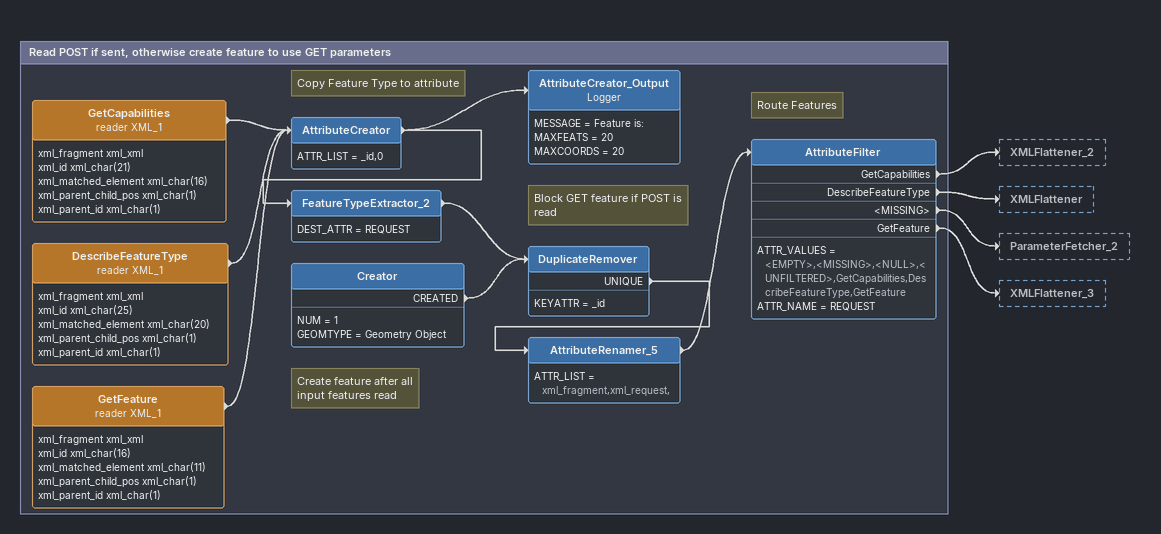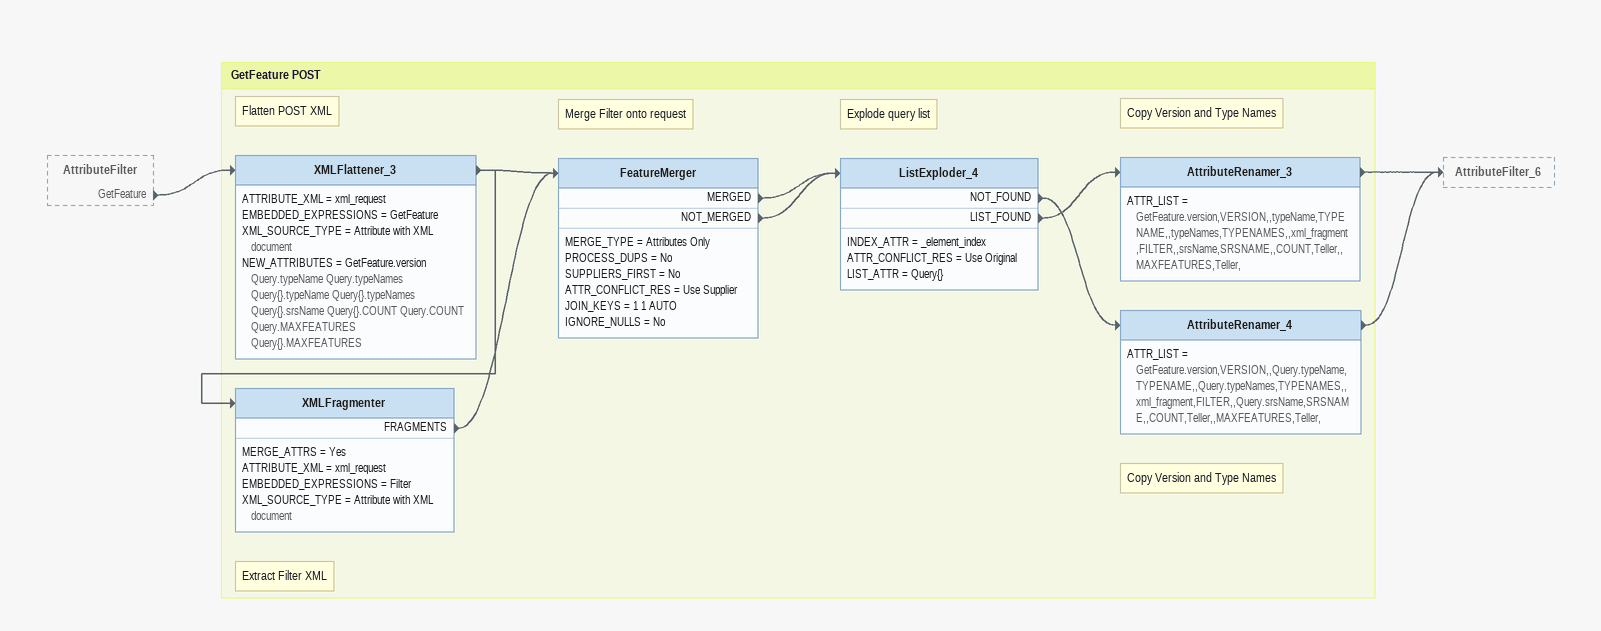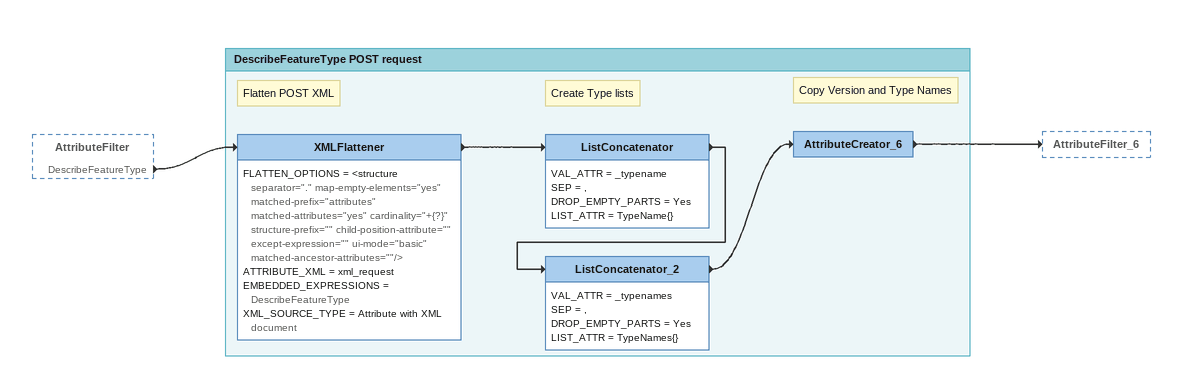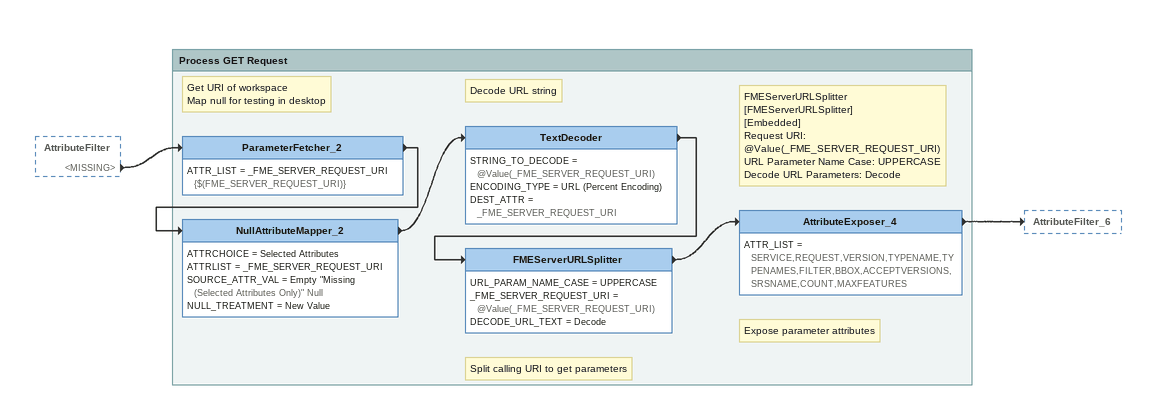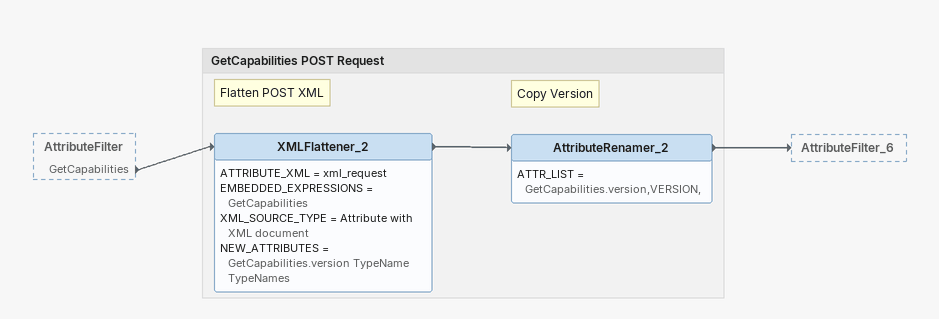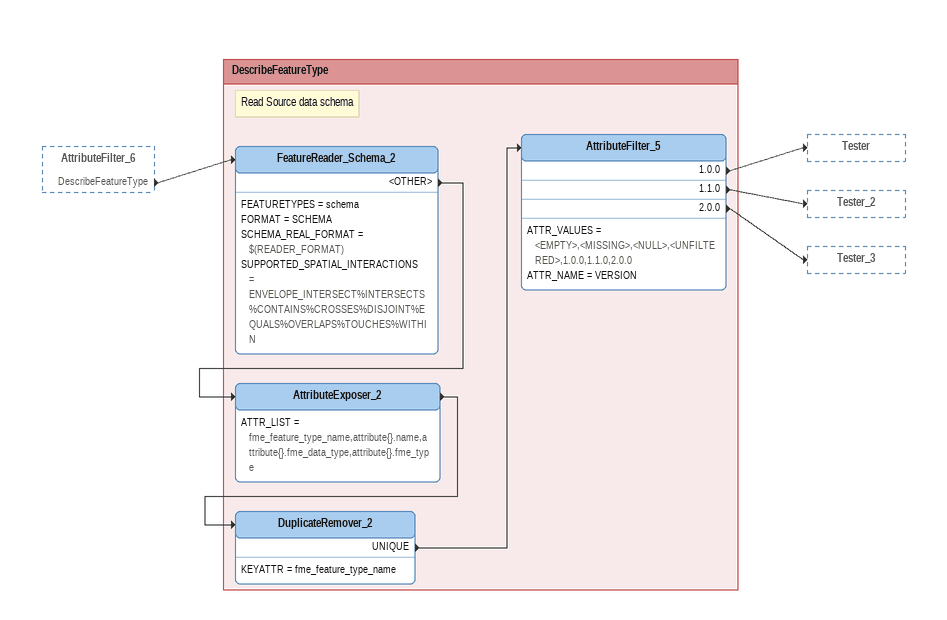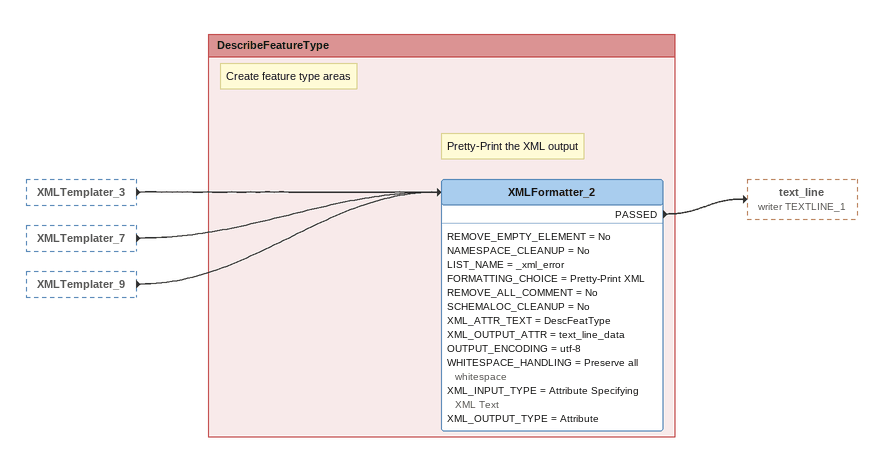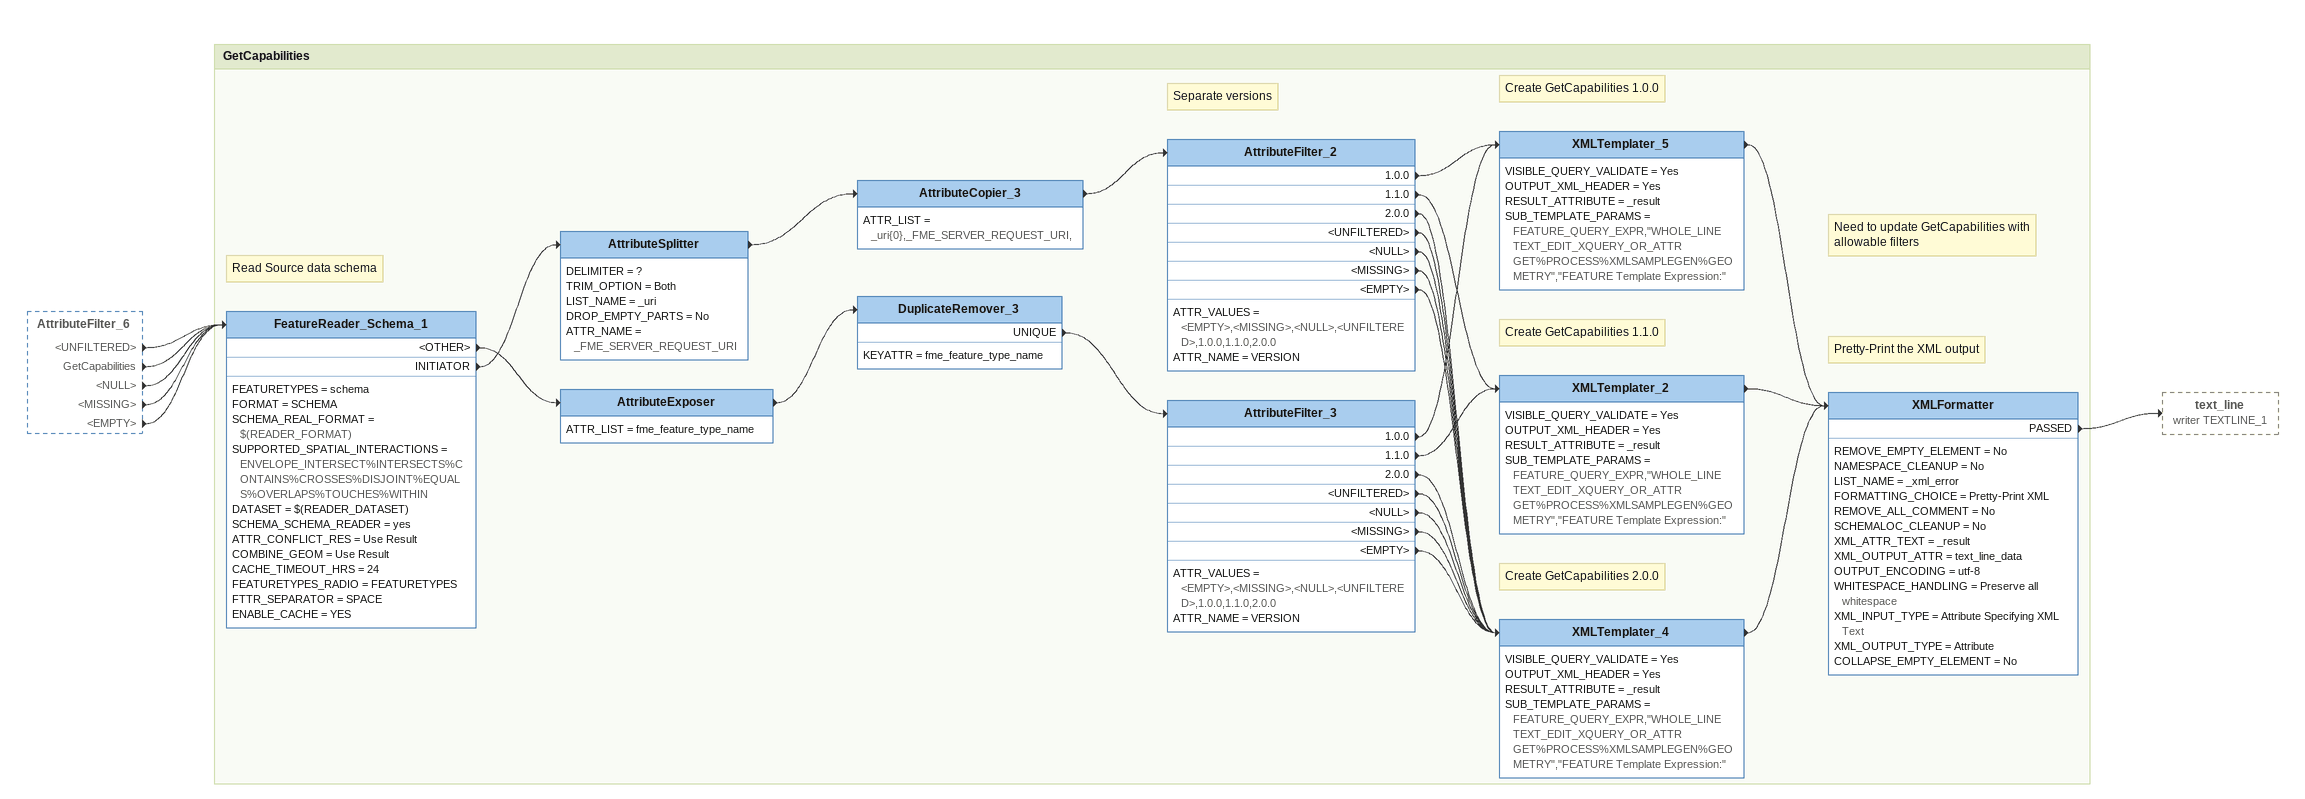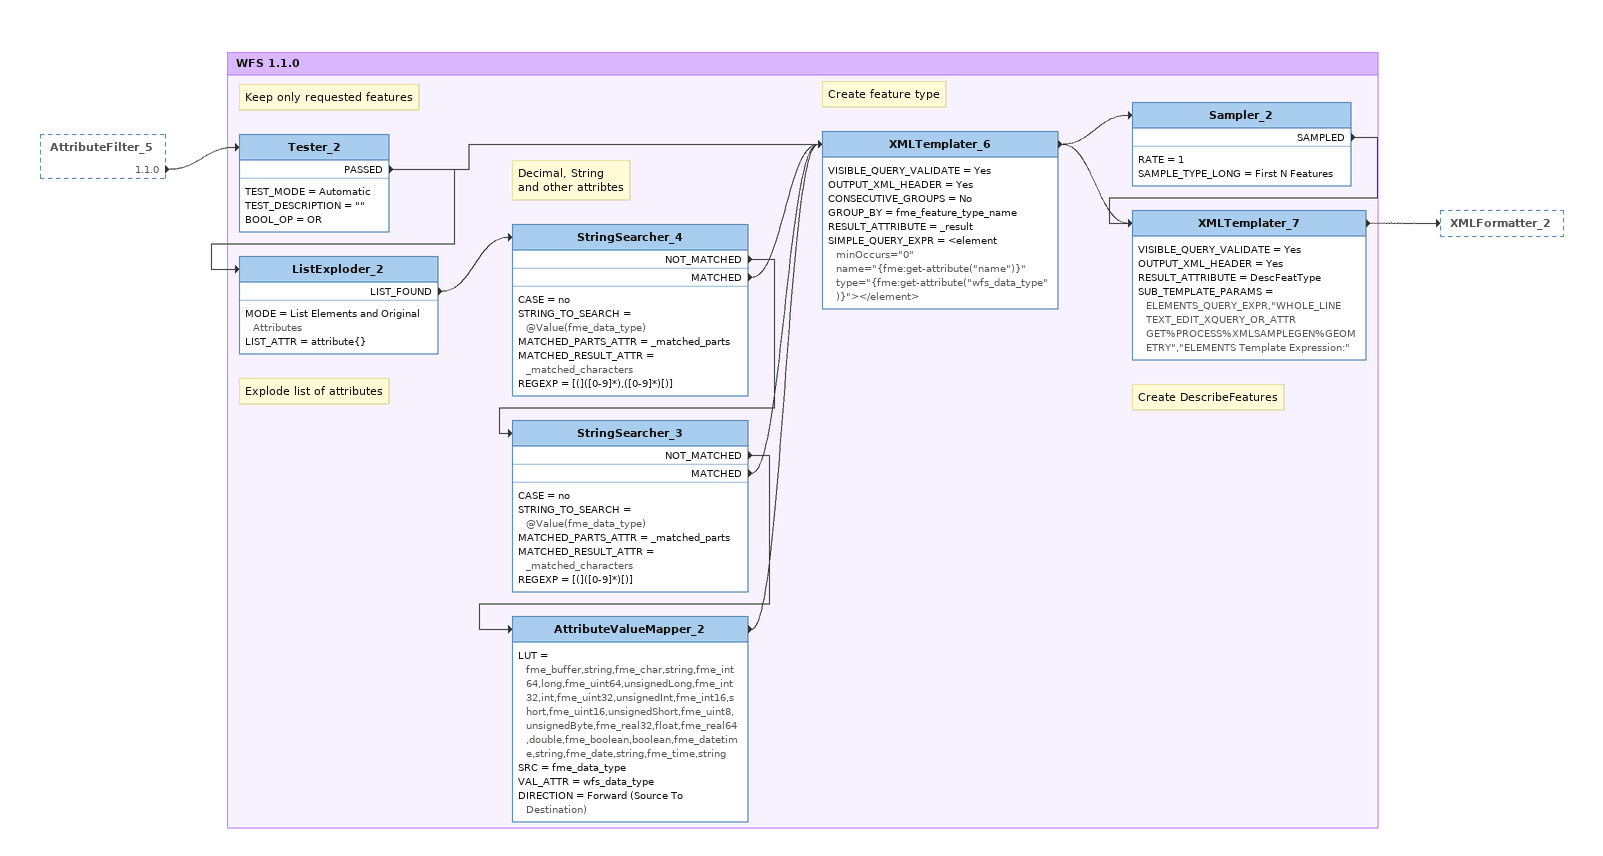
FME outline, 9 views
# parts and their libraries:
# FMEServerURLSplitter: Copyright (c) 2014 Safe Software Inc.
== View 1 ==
Bookmark: Read POST if sent, otherwise create feature to use GET parameters
GetCapabilities (reader XML_1)
    attributes: xml_fragment xml_xml, xml_id xml_char(21), xml_matched_element xml_char(16), xml_parent_child_pos xml_char(1), xml_parent_id xml_char(1)
    -> AttributeCreator
DescribeFeatureType (reader XML_1)
    attributes: xml_fragment xml_xml, xml_id xml_char(25), xml_matched_element xml_char(20), xml_parent_child_pos xml_char(1), xml_parent_id xml_char(1)
    -> AttributeCreator
GetFeature (reader XML_1)
    attributes: xml_fragment xml_xml, xml_id xml_char(16), xml_matched_element xml_char(11), xml_parent_child_pos xml_char(1), xml_parent_id xml_char(1)
    -> AttributeCreator
Note: Copy Feature Type to attribute
AttributeCreator
    ATTR_LIST = _id,0
    -> FeatureTypeExtractor_2
    -> AttributeCreator_Output
AttributeCreator_Output: Logger
    MESSAGE = Feature is:
    MAXFEATS = 20
    MAXCOORDS = 20
FeatureTypeExtractor_2
    DEST_ATTR = REQUEST
    -> DuplicateRemover
Note: Create feature after all / input features read
Creator
    NUM = 1
    GEOMTYPE = Geometry Object
    CREATED -> DuplicateRemover
Note: Block GET feature if POST is read
DuplicateRemover
    KEYATTR = _id
    UNIQUE -> AttributeRenamer_5
AttributeRenamer_5
    ATTR_LIST = xml_fragment,xml_request,
    -> AttributeFilter
Note: Route Features
AttributeFilter
    ATTR_VALUES = <EMPTY>,<MISSING>,<NULL>,<UNFILTERED>,GetCapabilities,DescribeFeatureType,GetFeature
    ATTR_NAME = REQUEST
    GetCapabilities -> XMLFlattener_2
    DescribeFeatureType -> XMLFlattener
    <MISSING> -> ParameterFetcher_2
    GetFeature -> XMLFlattener_3

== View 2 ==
AttributeFilter [outside]
    GetFeature -> XMLFlattener_3

Bookmark: GetFeature POST
Note: Flatten POST XML
XMLFlattener_3
    ATTRIBUTE_XML = xml_request
    EMBEDDED_EXPRESSIONS = GetFeature
    XML_SOURCE_TYPE = Attribute with XML document
    NEW_ATTRIBUTES = GetFeature.version Query.typeName Query.typeNames Query{}.typeName Query{}.typeNames Query{}.srsName Query{}.COUNT Query.COUNT Query.MAXFEATURES Query{}.MAXFEATURES
    -> XMLFragmenter
    -> FeatureMerger
Note: Extract Filter XML
XMLFragmenter
    MERGE_ATTRS = Yes
    ATTRIBUTE_XML = xml_request
    EMBEDDED_EXPRESSIONS = Filter
    XML_SOURCE_TYPE = Attribute with XML document
    FRAGMENTS -> FeatureMerger
Note: Merge Filter onto request
FeatureMerger
    MERGE_TYPE = Attributes Only
    PROCESS_DUPS = No
    SUPPLIERS_FIRST = No
    ATTR_CONFLICT_RES = Use Supplier
    JOIN_KEYS = 1 1 AUTO
    IGNORE_NULLS = No
    MERGED -> ListExploder_4
    NOT_MERGED -> ListExploder_4
Note: Explode query list
ListExploder_4
    INDEX_ATTR = _element_index
    ATTR_CONFLICT_RES = Use Original
    LIST_ATTR = Query{}
    NOT_FOUND -> AttributeRenamer_4
    LIST_FOUND -> AttributeRenamer_3
Note: Copy Version and Type Names
AttributeRenamer_3
    ATTR_LIST = GetFeature.version,VERSION,,typeName,TYPENAME,,typeNames,TYPENAMES,,xml_fragment,FILTER,,srsName,SRSNAME,,COUNT,Teller,,MAXFEATURES,Teller,
    -> AttributeFilter_6
Note: Copy Version and Type Names
AttributeRenamer_4
    ATTR_LIST = GetFeature.version,VERSION,,Query.typeName,TYPENAME,,Query.typeNames,TYPENAMES,,xml_fragment,FILTER,,Query.srsName,SRSNAME,,COUNT,Teller,,MAXFEATURES,Teller,
    -> AttributeFilter_6

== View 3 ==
AttributeFilter [outside]
    DescribeFeatureType -> XMLFlattener

Bookmark: DescribeFeatureType POST request
Note: Flatten POST XML
XMLFlattener
    FLATTEN_OPTIONS = <structure separator="." map-empty-elements="yes" matched-prefix="attributes" matched-attributes="yes" cardinality="+{?}" structure-prefix="" child-position-attribute="" except-expression="" ui-mode="basic" matched-ancestor-attributes=""/>
    ATTRIBUTE_XML = xml_request
    EMBEDDED_EXPRESSIONS = DescribeFeatureType
    XML_SOURCE_TYPE = Attribute with XML document
    -> ListConcatenator
Note: Create Type lists
ListConcatenator
    VAL_ATTR = _typename
    SEP = ,
    DROP_EMPTY_PARTS = Yes
    LIST_ATTR = TypeName{}
    -> ListConcatenator_2
ListConcatenator_2
    VAL_ATTR = _typenames
    SEP = ,
    DROP_EMPTY_PARTS = Yes
    LIST_ATTR = TypeNames{}
    -> AttributeCreator_6
Note: Copy Version and Type Names
AttributeCreator_6
    -> AttributeFilter_6

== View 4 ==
AttributeFilter [outside]
    <MISSING> -> ParameterFetcher_2

Bookmark: Process GET Request
Note: Get URI of workspace / Map null for testing in desktop
ParameterFetcher_2
    ATTR_LIST = _FME_SERVER_REQUEST_URI {$(FME_SERVER_REQUEST_URI)}
    -> NullAttributeMapper_2
NullAttributeMapper_2
    ATTRCHOICE = Selected Attributes
    ATTRLIST = _FME_SERVER_REQUEST_URI
    SOURCE_ATTR_VAL = Empty "Missing (Selected Attributes Only)" Null
    NULL_TREATMENT = New Value
    -> TextDecoder
Note: Decode URL string
TextDecoder
    STRING_TO_DECODE = @Value(_FME_SERVER_REQUEST_URI)
    ENCODING_TYPE = URL (Percent Encoding)
    DEST_ATTR = _FME_SERVER_REQUEST_URI
    -> FMEServerURLSplitter
Note: Split calling URI to get parameters
Note: FMEServerURLSplitter [FMEServerURLSplitter] / [Embedded] / Request URI: @Value(_FME_SERVER_REQUEST_URI) / URL Parameter Name Case: UPPERCASE / Decode URL Parameters: Decode
FMEServerURLSplitter
    URL_PARAM_NAME_CASE = UPPERCASE
    _FME_SERVER_REQUEST_URI = @Value(_FME_SERVER_REQUEST_URI)
    DECODE_URL_TEXT = Decode
    -> AttributeExposer_4
Note: Expose parameter attributes
AttributeExposer_4
    ATTR_LIST = SERVICE,REQUEST,VERSION,TYPENAME,TYPENAMES,FILTER,BBOX,ACCEPTVERSIONS,SRSNAME,COUNT,MAXFEATURES
    -> AttributeFilter_6

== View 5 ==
AttributeFilter [outside]
    GetCapabilities -> XMLFlattener_2

Bookmark: GetCapabilities POST Request
Note: Flatten POST XML
XMLFlattener_2
    ATTRIBUTE_XML = xml_request
    EMBEDDED_EXPRESSIONS = GetCapabilities
    XML_SOURCE_TYPE = Attribute with XML document
    NEW_ATTRIBUTES = GetCapabilities.version TypeName TypeNames
    -> AttributeRenamer_2
Note: Copy Version
AttributeRenamer_2
    ATTR_LIST = GetCapabilities.version,VERSION,
    -> AttributeFilter_6

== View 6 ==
AttributeFilter_6 [outside]
    DescribeFeatureType -> FeatureReader_Schema_2

Bookmark: DescribeFeatureType
Note: Read Source data schema
FeatureReader_Schema_2
    FEATURETYPES = schema
    FORMAT = SCHEMA
    SCHEMA_REAL_FORMAT = $(READER_FORMAT)
    SUPPORTED_SPATIAL_INTERACTIONS = ENVELOPE_INTERSECT%INTERSECTS%CONTAINS%CROSSES%DISJOINT%EQUALS%OVERLAPS%TOUCHES%WITHIN
    <OTHER> -> AttributeExposer_2
AttributeExposer_2
    ATTR_LIST = fme_feature_type_name,attribute{}.name,attribute{}.fme_data_type,attribute{}.fme_type
    -> DuplicateRemover_2
DuplicateRemover_2
    KEYATTR = fme_feature_type_name
    UNIQUE -> AttributeFilter_5
AttributeFilter_5
    ATTR_VALUES = <EMPTY>,<MISSING>,<NULL>,<UNFILTERED>,1.0.0,1.1.0,2.0.0
    ATTR_NAME = VERSION
    1.0.0 -> Tester
    1.1.0 -> Tester_2
    2.0.0 -> Tester_3

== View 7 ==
XMLTemplater_3 [outside]
    -> XMLFormatter_2
XMLTemplater_7 [outside]
    -> XMLFormatter_2
XMLTemplater_9 [outside]
    -> XMLFormatter_2

Bookmark: DescribeFeatureType
Note: Create feature type areas
Note: Pretty-Print the XML output
XMLFormatter_2
    REMOVE_EMPTY_ELEMENT = No
    NAMESPACE_CLEANUP = No
    LIST_NAME = _xml_error
    FORMATTING_CHOICE = Pretty-Print XML
    REMOVE_ALL_COMMENT = No
    SCHEMALOC_CLEANUP = No
    XML_ATTR_TEXT = DescFeatType
    XML_OUTPUT_ATTR = text_line_data
    OUTPUT_ENCODING = utf-8
    WHITESPACE_HANDLING = Preserve all whitespace
    XML_INPUT_TYPE = Attribute Specifying XML Text
    XML_OUTPUT_TYPE = Attribute
    PASSED -> text_line (writer TEXTLINE_1)

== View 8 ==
AttributeFilter_6 [outside]
    <UNFILTERED> -> FeatureReader_Schema_1
    GetCapabilities -> FeatureReader_Schema_1
    <NULL> -> FeatureReader_Schema_1
    <MISSING> -> FeatureReader_Schema_1
    <EMPTY> -> FeatureReader_Schema_1

Bookmark: GetCapabilities
Note: Read Source data schema
FeatureReader_Schema_1
    FEATURETYPES = schema
    FORMAT = SCHEMA
    SCHEMA_REAL_FORMAT = $(READER_FORMAT)
    SUPPORTED_SPATIAL_INTERACTIONS = ENVELOPE_INTERSECT%INTERSECTS%CONTAINS%CROSSES%DISJOINT%EQUALS%OVERLAPS%TOUCHES%WITHIN
    DATASET = $(READER_DATASET)
    SCHEMA_SCHEMA_READER = yes
    ATTR_CONFLICT_RES = Use Result
    COMBINE_GEOM = Use Result
    CACHE_TIMEOUT_HRS = 24
    FEATURETYPES_RADIO = FEATURETYPES
    FTTR_SEPARATOR = SPACE
    ENABLE_CACHE = YES
    <OTHER> -> AttributeExposer
    INITIATOR -> AttributeSplitter
AttributeSplitter
    DELIMITER = ?
    TRIM_OPTION = Both
    LIST_NAME = _uri
    DROP_EMPTY_PARTS = No
    ATTR_NAME = _FME_SERVER_REQUEST_URI
    -> AttributeCopier_3
AttributeCopier_3
    ATTR_LIST = _uri{0},_FME_SERVER_REQUEST_URI,
    -> AttributeFilter_2
Note: Separate versions
AttributeFilter_2
    ATTR_VALUES = <EMPTY>,<MISSING>,<NULL>,<UNFILTERED>,1.0.0,1.1.0,2.0.0
    ATTR_NAME = VERSION
    1.0.0 -> XMLTemplater_5
    1.1.0 -> XMLTemplater_2
    2.0.0 -> XMLTemplater_4
    <UNFILTERED> -> XMLTemplater_4
    <NULL> -> XMLTemplater_4
    <MISSING> -> XMLTemplater_4
    <EMPTY> -> XMLTemplater_4
AttributeExposer
    ATTR_LIST = fme_feature_type_name
    -> DuplicateRemover_3
DuplicateRemover_3
    KEYATTR = fme_feature_type_name
    UNIQUE -> AttributeFilter_3
AttributeFilter_3
    ATTR_VALUES = <EMPTY>,<MISSING>,<NULL>,<UNFILTERED>,1.0.0,1.1.0,2.0.0
    ATTR_NAME = VERSION
    1.0.0 -> XMLTemplater_5
    1.1.0 -> XMLTemplater_2
    2.0.0 -> XMLTemplater_4
    <UNFILTERED> -> XMLTemplater_4
    <NULL> -> XMLTemplater_4
    <MISSING> -> XMLTemplater_4
    <EMPTY> -> XMLTemplater_4
Note: Create GetCapabilities 1.0.0
XMLTemplater_5
    VISIBLE_QUERY_VALIDATE = Yes
    OUTPUT_XML_HEADER = Yes
    RESULT_ATTRIBUTE = _result
    SUB_TEMPLATE_PARAMS = FEATURE_QUERY_EXPR,"WHOLE_LINE TEXT_EDIT_XQUERY_OR_ATTR GET%PROCESS%XMLSAMPLEGEN%GEOMETRY","FEATURE Template Expression:"
    -> XMLFormatter
Note: Create GetCapabilities 1.1.0
Note: Need to update GetCapabilities with allowable filters
XMLTemplater_2
    VISIBLE_QUERY_VALIDATE = Yes
    OUTPUT_XML_HEADER = Yes
    RESULT_ATTRIBUTE = _result
    SUB_TEMPLATE_PARAMS = FEATURE_QUERY_EXPR,"WHOLE_LINE TEXT_EDIT_XQUERY_OR_ATTR GET%PROCESS%XMLSAMPLEGEN%GEOMETRY","FEATURE Template Expression:"
    -> XMLFormatter
Note: Create GetCapabilities 2.0.0
XMLTemplater_4
    VISIBLE_QUERY_VALIDATE = Yes
    OUTPUT_XML_HEADER = Yes
    RESULT_ATTRIBUTE = _result
    SUB_TEMPLATE_PARAMS = FEATURE_QUERY_EXPR,"WHOLE_LINE TEXT_EDIT_XQUERY_OR_ATTR GET%PROCESS%XMLSAMPLEGEN%GEOMETRY","FEATURE Template Expression:"
    -> XMLFormatter
Note: Pretty-Print the XML output
XMLFormatter
    REMOVE_EMPTY_ELEMENT = No
    NAMESPACE_CLEANUP = No
    LIST_NAME = _xml_error
    FORMATTING_CHOICE = Pretty-Print XML
    REMOVE_ALL_COMMENT = No
    SCHEMALOC_CLEANUP = No
    XML_ATTR_TEXT = _result
    XML_OUTPUT_ATTR = text_line_data
    OUTPUT_ENCODING = utf-8
    WHITESPACE_HANDLING = Preserve all whitespace
    XML_INPUT_TYPE = Attribute Specifying XML Text
    XML_OUTPUT_TYPE = Attribute
    COLLAPSE_EMPTY_ELEMENT = No
    PASSED -> text_line (writer TEXTLINE_1)

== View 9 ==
AttributeFilter_5 [outside]
    1.1.0 -> Tester_2

Bookmark: WFS 1.1.0
Note: Keep only requested features
Tester_2
    TEST_MODE = Automatic
    TEST_DESCRIPTION = ""
    BOOL_OP = OR
    PASSED -> ListExploder_2
    PASSED -> XMLTemplater_6
Note: Explode list of attributes
ListExploder_2
    MODE = List Elements and Original Attributes
    LIST_ATTR = attribute{}
    LIST_FOUND -> StringSearcher_4
Note: Decimal, String / and other attribtes
StringSearcher_4
    CASE = no
    STRING_TO_SEARCH = @Value(fme_data_type)
    MATCHED_PARTS_ATTR = _matched_parts
    MATCHED_RESULT_ATTR = _matched_characters
    REGEXP = [(]([0-9]*),([0-9]*)[)]
    NOT_MATCHED -> StringSearcher_3
    MATCHED -> XMLTemplater_6
StringSearcher_3
    CASE = no
    STRING_TO_SEARCH = @Value(fme_data_type)
    MATCHED_PARTS_ATTR = _matched_parts
    MATCHED_RESULT_ATTR = _matched_characters
    REGEXP = [(]([0-9]*)[)]
    NOT_MATCHED -> AttributeValueMapper_2
    MATCHED -> XMLTemplater_6
AttributeValueMapper_2
    LUT = fme_buffer,string,fme_char,string,fme_int64,long,fme_uint64,unsignedLong,fme_int32,int,fme_uint32,unsignedInt,fme_int16,short,fme_uint16,unsignedShort,fme_uint8,unsignedByte,fme_real32,float,fme_real64,double,fme_boolean,boolean,fme_datetime,string,fme_date,string,fme_time,string
    SRC = fme_data_type
    VAL_ATTR = wfs_data_type
    DIRECTION = Forward (Source To Destination)
    -> XMLTemplater_6
Note: Create feature type
XMLTemplater_6
    VISIBLE_QUERY_VALIDATE = Yes
    OUTPUT_XML_HEADER = Yes
    CONSECUTIVE_GROUPS = No
    GROUP_BY = fme_feature_type_name
    RESULT_ATTRIBUTE = _result
    SIMPLE_QUERY_EXPR = <element minOccurs="0" name="{fme:get-attribute("name")}" type="{fme:get-attribute("wfs_data_type")}"></element>
    -> XMLTemplater_7
    -> Sampler_2
Sampler_2
    RATE = 1
    SAMPLE_TYPE_LONG = First N Features
    SAMPLED -> XMLTemplater_7
Note: Create DescribeFeatures
XMLTemplater_7
    VISIBLE_QUERY_VALIDATE = Yes
    OUTPUT_XML_HEADER = Yes
    RESULT_ATTRIBUTE = DescFeatType
    SUB_TEMPLATE_PARAMS = ELEMENTS_QUERY_EXPR,"WHOLE_LINE TEXT_EDIT_XQUERY_OR_ATTR GET%PROCESS%XMLSAMPLEGEN%GEOMETRY","ELEMENTS Template Expression:"
    -> XMLFormatter_2
